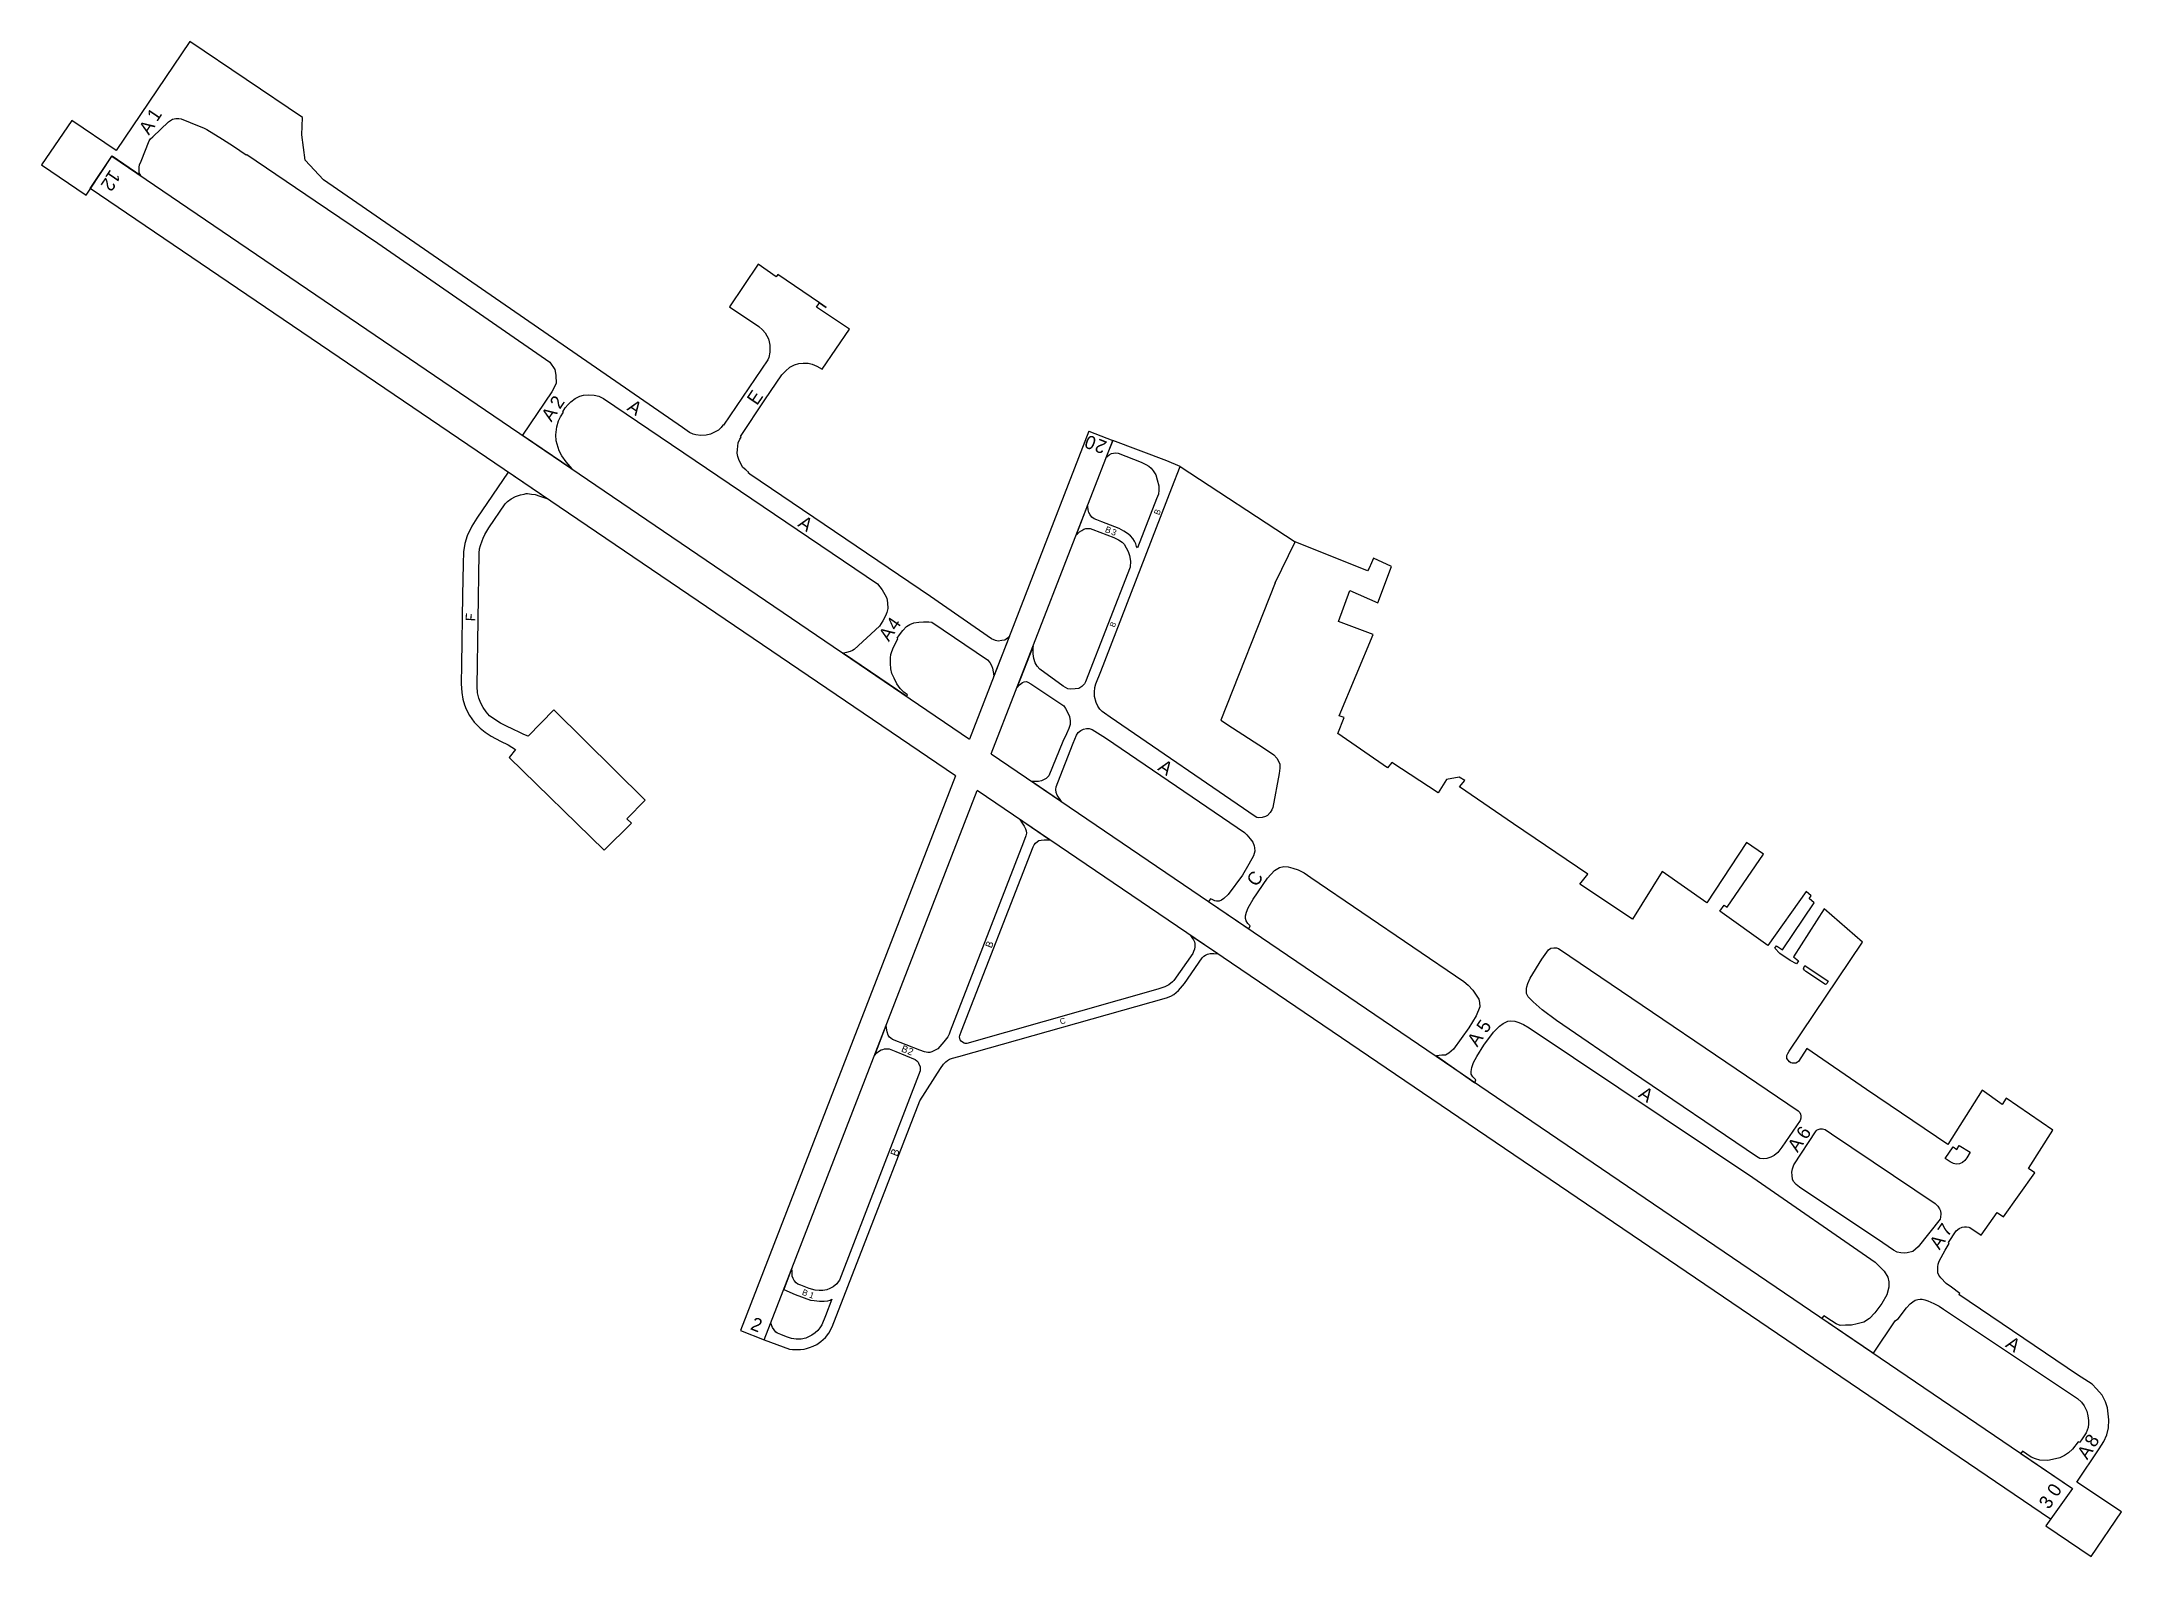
# Model space of a CAD drawing. Extents: x 0.35 to 5.02, y 2.33 to 5.72.
import ezdxf

# ---------------------------------------------------------------- set-up
doc = ezdxf.new("R2010")
doc.units = 0
doc.header["$MEASUREMENT"] = 0

msp = doc.modelspace()

# ---------------------------------------------------------------- linework, layer by layer
at = {"linetype": 'Continuous'}
for p, q in [((2.7012, 4.8515), (2.7546, 4.8308)), ((2.8874, 4.7244), (2.9059, 4.7723)), ((2.9059, 4.7723), (3.1635, 4.6032)), ((3.1189, 4.5114), (3.1635, 4.6032))]:
    msp.add_line(p, q, dxfattribs=at)
at = {"color": 254}
for points in [[(2.0974, 5.1392), (2.0039, 5.2031), (2, 5.1974), (1.9593, 5.226), (1.8954, 5.1307), (1.961, 5.0864), (1.9695, 5.0784), (1.9749, 5.0718), (1.9792, 5.0652), (1.9825, 5.0586), (1.9843, 5.0519), (1.9853, 5.0441), (1.9858, 5.0369), (1.9853, 5.0287), (1.9833, 5.0171), (1.9812, 5.0118), (1.8821, 4.8647), (1.8803, 4.865), (1.8765, 4.8596), (1.8706, 4.854), (1.8614, 4.849), (1.8527, 4.8447), (1.843, 4.843), (1.8308, 4.8421), (1.8196, 4.8433), (1.8135, 4.8452), (1.8056, 4.8485), (1.7897, 4.8599), (0.9844, 5.4147), (0.9436, 5.4593), (0.9363, 5.5157), (0.9378, 5.5545), (0.6848, 5.7249), (0.5194, 5.4806), (0.4201, 5.5478), (0.3524, 5.4489), (0.4524, 5.3809), (0.4613, 5.3944), (0.5104, 5.4686), (0.5751, 5.4247), (0.5714, 5.4307), (0.5709, 5.4372), (0.5715, 5.4435), (0.5722, 5.4486), (0.5757, 5.4569), (0.5933, 5.5022), (0.5948, 5.5047), (0.5968, 5.5069), (0.6017, 5.5112), (0.6371, 5.5451), (0.6456, 5.5507), (0.6532, 5.5525), (0.6603, 5.5524), (0.6653, 5.5517), (0.6853, 5.5439), (0.7171, 5.5307), (0.7232, 5.5275), (0.7578, 5.5061), (0.783, 5.4907), (0.8111, 5.4714), (0.8128, 5.4718), (0.9663, 5.3679), (1.1062, 5.2733), (1.4922, 5.0062), (1.5035, 4.9901), (1.5055, 4.9774), (1.5062, 4.9586), (1.4971, 4.9395), (1.4313, 4.8426), (1.5427, 4.7669), (1.5292, 4.7829), (1.5189, 4.7961), (1.5132, 4.8072), (1.5087, 4.8222), (1.5065, 4.8301), (1.5054, 4.8436), (1.508, 4.8614), (1.5119, 4.8747), (1.5158, 4.8839), (1.5228, 4.894), (1.5216, 4.8951), (1.5267, 4.9036), (1.533, 4.9115), (1.5397, 4.9177), (1.5492, 4.925), (1.5592, 4.9301), (1.5674, 4.9323), (1.5793, 4.9328), (1.592, 4.9323), (1.6022, 4.9297), (1.6124, 4.9246), (1.6379, 4.9079), (2.2271, 4.5092), (2.2374, 4.496), (2.2438, 4.4853), (2.2479, 4.4774), (2.2495, 4.4671), (2.2503, 4.4544), (2.2482, 4.4454), (2.2451, 4.4375), (2.2394, 4.4267), (2.2314, 4.4147), (2.1749, 4.3621), (2.1712, 4.3601), (2.1656, 4.3576), (2.1577, 4.3552), (2.1507, 4.3538), (2.2927, 4.2574), (2.2946, 4.2604), (2.2865, 4.2664), (2.2781, 4.2751), (2.2707, 4.2855), (2.2642, 4.2981), (2.2593, 4.3086), (2.2571, 4.3186), (2.2565, 4.3308), (2.2562, 4.3432), (2.2571, 4.3507), (2.2592, 4.3574), (2.2632, 4.3674), (2.2725, 4.3858), (2.2711, 4.3874), (2.2763, 4.395), (2.2842, 4.4046), (2.2925, 4.4134), (2.2996, 4.4185), (2.3085, 4.4216), (2.3196, 4.4234), (2.33, 4.4243), (2.3421, 4.4244), (2.3493, 4.4232), (2.4735, 4.3388), (2.4789, 4.3333), (2.4826, 4.3261), (2.485, 4.32), (2.4868, 4.3123), (2.4874, 4.3073), (2.488, 4.3013), (2.5236, 4.3931), (2.5184, 4.3879), (2.5129, 4.3829), (2.5061, 4.3822), (2.4979, 4.3811), (2.4915, 4.3821), (2.4829, 4.3857), (2.3462, 4.4806), (1.9407, 4.7554), (1.9373, 4.758), (1.9383, 4.7592), (1.9315, 4.7647), (1.9254, 4.7704), (1.9206, 4.7783), (1.916, 4.7882), (1.9142, 4.795), (1.9126, 4.8021), (1.9129, 4.8104), (1.9137, 4.8177), (1.9149, 4.8258), (1.9186, 4.8339), (1.9214, 4.8385), (1.9201, 4.8393), (1.9744, 4.9216), (2.0126, 4.9776), (2.0211, 4.9863), (2.0307, 4.9948), (2.0407, 5.0005), (2.0507, 5.0032), (2.0601, 5.0042), (2.0715, 5.0038), (2.0806, 5.0018), (2.091, 4.9975), (2.1027, 4.9906), (2.1646, 5.0799), (2.0903, 5.1293), (2.0974, 5.1392)], [(2.0974, 5.1392), (2.1122, 5.129), (2.0974, 5.1393), (2.0974, 5.1392)], [(2.9059, 4.7723), (2.8757, 4.7851), (2.7546, 4.8308), (2.7394, 4.7918), (2.7418, 4.7942), (2.7468, 4.7986), (2.7522, 4.8014), (2.7564, 4.8026), (2.7618, 4.8029), (2.7672, 4.8021), (2.8184, 4.7818), (2.829, 4.777), (2.8357, 4.7731), (2.8406, 4.7689), (2.8453, 4.7626), (2.851, 4.7535), (2.8547, 4.7424), (2.8579, 4.7289), (2.8582, 4.7197), (2.8572, 4.7107), (2.8529, 4.7001), (2.8105, 4.5899), (2.8082, 4.593), (2.8064, 4.599), (2.8036, 4.6052), (2.7999, 4.6107), (2.7942, 4.6171), (2.7877, 4.6225), (2.7796, 4.6277), (2.769, 4.6336), (2.7302, 4.6486), (2.719, 4.6525), (2.7129, 4.6552), (2.7079, 4.659), (2.704, 4.664), (2.7011, 4.6694), (2.6996, 4.6753), (2.6987, 4.6828), (2.6984, 4.6859), (2.6726, 4.6194), (2.6746, 4.621), (2.6804, 4.6257), (2.6853, 4.629), (2.6899, 4.6321), (2.6946, 4.6334), (2.699, 4.6334), (2.7044, 4.6332), (2.7103, 4.6311), (2.7575, 4.6129), (2.7676, 4.6081), (2.7757, 4.6031), (2.7802, 4.598), (2.7849, 4.5899), (2.789, 4.5819), (2.7926, 4.5726), (2.7942, 4.56), (2.7936, 4.5466), (2.6937, 4.2894), (2.6911, 4.2851), (2.6853, 4.279), (2.6783, 4.2751), (2.6704, 4.2738), (2.6603, 4.2732), (2.6538, 4.2743), (2.6438, 4.2803), (2.5911, 4.3178), (2.5854, 4.325), (2.5808, 4.3325), (2.5774, 4.342), (2.5761, 4.3524), (2.5759, 4.3699), (2.5397, 4.2765), (2.5456, 4.2828), (2.5521, 4.2884), (2.5564, 4.2899), (2.5615, 4.2903), (2.5645, 4.2892), (2.571, 4.2855), (2.6448, 4.2358), (2.6491, 4.23), (2.6533, 4.2214), (2.6575, 4.2116), (2.659, 4.2021), (2.659, 4.1939), (2.6564, 4.1851), (2.651, 4.1733), (2.6429, 4.1557), (2.6111, 4.079), (2.6054, 4.0729), (2.5982, 4.0694), (2.5947, 4.0677), (2.5882, 4.0664), (2.5742, 4.0661), (2.6397, 4.0217), (2.6304, 4.0358), (2.6282, 4.0419), (2.6274, 4.0486), (2.6279, 4.0543), (2.6314, 4.064), (2.6658, 4.1525), (2.6731, 4.1701), (2.6774, 4.1761), (2.6828, 4.1807), (2.6889, 4.1833), (2.6955, 4.1851), (2.7021, 4.1851), (2.7085, 4.1829), (2.7382, 4.1644), (2.9331, 4.032), (3.0499, 3.9518), (3.0551, 3.9468), (3.0628, 3.9377), (3.0686, 3.9299), (3.0717, 3.9222), (3.0729, 3.9176), (3.0737, 3.9103), (3.0705, 3.8996), (3.0601, 3.8807), (3.0457, 3.8561), (3.0137, 3.8128), (3.0039, 3.8039), (2.9986, 3.8), (2.9931, 3.7982), (2.9876, 3.7981), (2.9835, 3.7986), (2.9793, 3.8011), (2.9739, 3.8035), (2.9695, 3.7976), (3.06, 3.7362), (3.0633, 3.7428), (3.0574, 3.7478), (3.0538, 3.754), (3.0524, 3.7594), (3.0524, 3.7654), (3.0546, 3.7735), (3.0583, 3.7827), (3.0699, 3.8024), (3.1015, 3.8494), (3.1176, 3.8668), (3.1288, 3.8735), (3.1383, 3.8757), (3.1485, 3.8746), (3.1587, 3.8722), (3.1707, 3.8683), (3.184, 3.8618), (3.199, 3.8514), (3.5418, 3.6181), (3.5521, 3.6096), (3.5621, 3.5985), (3.5686, 3.5897), (3.576, 3.5784), (3.5775, 3.5705), (3.5779, 3.561), (3.5701, 3.5408), (3.5532, 3.5144), (3.5188, 3.466), (3.5082, 3.4576), (3.501, 3.4531), (3.4928, 3.4525), (3.4812, 3.451), (3.5665, 3.3908), (3.5692, 3.3973), (3.5622, 3.404), (3.5587, 3.4103), (3.5583, 3.416), (3.5598, 3.4251), (3.5636, 3.436), (3.5714, 3.4497), (3.5872, 3.475), (3.6084, 3.5042), (3.6221, 3.5181), (3.6303, 3.5235), (3.6408, 3.5288), (3.6478, 3.5296), (3.6568, 3.5288), (3.6658, 3.5261), (3.676, 3.5218), (3.6883, 3.5143), (4.19, 3.1782), (4.4647, 2.9889), (4.4846, 2.9688), (4.4929, 2.9554), (4.4951, 2.9443), (4.4951, 2.9325), (4.4906, 2.9158), (4.4796, 2.896), (4.4636, 2.875), (4.4518, 2.8625), (4.4393, 2.8544), (4.4244, 2.8503), (4.4118, 2.8476), (4.3978, 2.8476), (4.386, 2.8468), (4.3772, 2.8507), (4.3665, 2.8571), (4.3494, 2.8686), (4.3451, 2.8632), (4.4606, 2.7847), (4.5093, 2.8575), (4.5126, 2.8591), (4.5159, 2.8614), (4.5353, 2.8864), (4.5434, 2.8953), (4.549, 2.9001), (4.5547, 2.9033), (4.5603, 2.905), (4.5657, 2.9058), (4.57, 2.9055), (4.5762, 2.9046), (4.5828, 2.9018), (4.5963, 2.8958), (4.6024, 2.8934), (4.6085, 2.8903), (4.6181, 2.8837), (4.9182, 2.6829), (4.9274, 2.6751), (4.9332, 2.6667), (4.9393, 2.6546), (4.9417, 2.6446), (4.9432, 2.634), (4.9432, 2.6261), (4.9424, 2.6181), (4.9378, 2.6064), (4.9278, 2.5908), (4.9232, 2.5842), (4.92, 2.5863), (4.9071, 2.5693), (4.8982, 2.5611), (4.8891, 2.5551), (4.8786, 2.5501), (4.8625, 2.5461), (4.8521, 2.5441), (4.8343, 2.5451), (4.8244, 2.5481), (4.8149, 2.5516), (4.7949, 2.5647), (4.7914, 2.56), (4.9073, 2.4812), (4.8472, 2.3976)], [(1.3986, 4.7596), (1.3286, 4.6565), (1.3171, 4.6386), (1.3068, 4.6171), (1.3016, 4.5997), (1.2989, 4.5814), (1.2979, 4.5541), (1.2967, 4.4843), (1.294, 4.3284), (1.2937, 4.285), (1.2947, 4.2657), (1.2971, 4.2511), (1.301, 4.2381), (1.3047, 4.2285), (1.3121, 4.2143), (1.3229, 4.199), (1.3363, 4.1855), (1.3471, 4.1769), (1.3606, 4.1679), (1.3817, 4.1567), (1.3986, 4.1482), (1.4156, 4.1382), (1.4013, 4.12), (1.6139, 3.9124), (1.6753, 3.9725), (1.6646, 3.9824), (1.7063, 4.0246), (1.5011, 4.2272), (1.444, 4.1679), (1.4336, 4.1719), (1.4236, 4.1765), (1.4105, 4.1829), (1.3936, 4.191), (1.3814, 4.1968), (1.3688, 4.2051), (1.3572, 4.2136), (1.3495, 4.2225), (1.3428, 4.2322), (1.3375, 4.2418), (1.3333, 4.2528), (1.3301, 4.2653), (1.3291, 4.2795), (1.3336, 4.5781), (1.3347, 4.5881), (1.3364, 4.5955), (1.3404, 4.6056), (1.3428, 4.6118), (1.3467, 4.6196), (1.3558, 4.6349), (1.3921, 4.6889), (1.3974, 4.6939), (1.4058, 4.7001), (1.4156, 4.7051), (1.4263, 4.7086), (1.4347, 4.7106), (1.4389, 4.7115), (1.4424, 4.7116), (1.4508, 4.7104), (1.4591, 4.7093), (1.4696, 4.7059), (1.4854, 4.7006), (1.3986, 4.7596)], [(3.0739, 3.9879), (2.7489, 4.2103), (2.7359, 4.2195), (2.731, 4.223), (2.7257, 4.2287), (2.7214, 4.2351), (2.7172, 4.2433), (2.714, 4.2567), (2.714, 4.2668), (2.7146, 4.2768), (2.7167, 4.2853), (2.7279, 4.3125), (2.8874, 4.7244)], [(4.8472, 2.3976), (4.9492, 2.3291), (5.0169, 2.4289), (4.9168, 2.4956), (4.9671, 2.5699), (4.9774, 2.5865), (4.9841, 2.6014), (4.9881, 2.6171), (4.9888, 2.6349), (4.9876, 2.6486), (4.9854, 2.6619), (4.9816, 2.6757), (4.974, 2.6905), (4.961, 2.7046), (4.9511, 2.7149), (4.9181, 2.7365), (4.6524, 2.9164), (4.6543, 2.9182), (4.6356, 2.9324), (4.6242, 2.9411), (4.6121, 2.9536), (4.6071, 2.9596), (4.6051, 2.9651), (4.605, 2.9705), (4.6051, 2.9779), (4.606, 2.9841), (4.6085, 2.9913), (4.6218, 3.0159), (4.6309, 3.0308), (4.629, 3.0328), (4.6467, 3.0593), (4.6529, 3.0643), (4.6597, 3.0669), (4.6647, 3.0682), (4.6694, 3.0682), (4.6747, 3.0674), (4.6767, 3.0667), (4.7025, 3.0489), (4.7381, 3.1), (4.7528, 3.09), (4.8224, 3.189), (4.8083, 3.1986), (4.8631, 3.2843), (4.7585, 3.3562), (4.7492, 3.3422), (4.7046, 3.3742), (4.6275, 3.2524), (4.4451, 3.3761), (4.3115, 3.4679), (4.2924, 3.4386), (4.2904, 3.4367), (4.2869, 3.4348), (4.2835, 3.4345), (4.2782, 3.4351), (4.2758, 3.4353), (4.2724, 3.4375), (4.2696, 3.4413), (4.2669, 3.4453), (4.2665, 3.4472), (4.2669, 3.4518), (4.2691, 3.4568), (4.2719, 3.4614), (4.4365, 3.7057), (4.3505, 3.781), (4.2812, 3.6731), (4.2926, 3.6639), (4.2885, 3.6573), (4.2741, 3.6649), (4.2508, 3.6807), (4.2396, 3.6929), (4.2431, 3.6981), (4.2572, 3.6892), (4.3281, 3.7939), (4.3163, 3.8038), (4.3209, 3.8103), (4.3097, 3.8194), (4.2242, 3.6985), (4.1161, 3.7754), (4.1258, 3.7893), (4.1329, 3.7844), (4.2146, 3.9035), (4.1758, 3.9295), (4.0873, 3.7942), (3.9869, 3.8644), (3.9203, 3.7578), (3.8024, 3.8364), (3.82, 3.8585), (3.6536, 3.9711), (3.5321, 4.0541), (3.5441, 4.0682), (3.5314, 4.0761), (3.5036, 4.0711), (3.4846, 4.041), (3.381, 4.1087), (3.3711, 4.0969), (3.2596, 4.1739), (3.274, 4.2097), (3.2622, 4.2132), (3.3386, 4.396), (3.2607, 4.4246), (3.2867, 4.4946), (3.3493, 4.4665), (3.3799, 4.5479), (3.3393, 4.5672), (3.3353, 4.5565), (3.33, 4.5446), (3.326, 4.5386), (3.1635, 4.6032)], [(3.1189, 4.5114), (2.9973, 4.2034), (3.0236, 4.1867), (3.0948, 4.1403), (3.1163, 4.1261), (3.123, 4.1188), (3.1261, 4.1133), (3.1292, 4.1052), (3.1297, 4.0963), (3.1282, 4.0843), (3.1135, 4.0082), (3.1117, 4.0025), (3.1081, 3.9971), (3.1017, 3.9903), (3.0971, 3.9879), (3.0896, 3.9857), (3.0821, 3.9849), (3.0778, 3.9856), (3.0739, 3.9879)], [(1.9732, 2.8147), (2.03, 2.7939), (2.0368, 2.7932), (2.0468, 2.7931), (2.0547, 2.7929), (2.0628, 2.7937), (2.068, 2.795), (2.0749, 2.7972), (2.0831, 2.8001), (2.0911, 2.8041), (2.1002, 2.8105), (2.1103, 2.8197), (2.1183, 2.8297), (2.1257, 2.8436), (2.1955, 3.0247), (2.3222, 3.3507), (2.3683, 3.4225), (2.3755, 3.4325), (2.3804, 3.438), (2.3839, 3.4405), (2.3886, 3.4439), (2.3956, 3.446), (2.4092, 3.45), (2.8753, 3.5815), (2.8849, 3.5853), (2.8918, 3.5888), (2.9025, 3.5974), (2.916, 3.6135), (2.9554, 3.6712), (2.959, 3.6747), (2.9629, 3.6772), (2.9673, 3.6793), (2.9735, 3.6804), (2.9814, 3.6804), (2.9902, 3.6796), (2.9288, 3.7212), (2.9335, 3.7146), (2.9355, 3.7113), (2.9379, 3.7069), (2.9385, 3.7031), (2.9392, 3.6993), (2.9389, 3.6954), (2.9382, 3.6903), (2.9362, 3.685), (2.934, 3.6803), (2.8921, 3.6204), (2.8886, 3.617), (2.8804, 3.6103), (2.8714, 3.6057), (2.8557, 3.6004), (2.4274, 3.4787), (2.4239, 3.4787), (2.4214, 3.4796), (2.4181, 3.4818), (2.4149, 3.4844), (2.4128, 3.4872), (2.4118, 3.4903), (2.4112, 3.4935), (2.4117, 3.4967), (2.4156, 3.5075), (2.576, 3.92), (2.5786, 3.9244), (2.5816, 3.9282), (2.5856, 3.9316), (2.5892, 3.9337), (2.5945, 3.935), (2.6007, 3.9358), (2.6059, 3.9358), (2.6127, 3.9357), (2.546, 3.981), (2.5514, 3.9725), (2.5557, 3.9663), (2.5593, 3.9603), (2.5607, 3.9554), (2.5611, 3.9504), (2.56, 3.9442), (2.5549, 3.9306), (2.39, 3.5065), (2.3876, 3.4996), (2.3846, 3.4941), (2.3758, 3.4828), (2.3624, 3.4672), (2.3552, 3.4631), (2.3492, 3.4601), (2.3445, 3.4586), (2.3401, 3.4589), (2.3329, 3.4603), (2.3218, 3.4643), (2.261, 3.4882), (2.2569, 3.4907), (2.2542, 3.4931), (2.2513, 3.4978), (2.2489, 3.505), (2.2473, 3.5132), (2.2467, 3.5204), (2.2203, 3.4523), (2.2257, 3.4578), (2.2294, 3.4611), (2.2351, 3.4646), (2.2388, 3.4658), (2.2425, 3.467), (2.2461, 3.4673), (2.25, 3.4673), (2.2536, 3.467), (2.2686, 3.461), (2.3114, 3.4429), (2.3153, 3.4402), (2.318, 3.4371), (2.3201, 3.4328), (2.3225, 3.4271), (2.3231, 3.4231), (2.3231, 3.4177), (2.1416, 2.9486), (2.1387, 2.9443), (2.1357, 2.9403), (2.1275, 2.9332), (2.1203, 2.9296), (2.1133, 2.9266), (2.1046, 2.9253), (2.0962, 2.9249), (2.0873, 2.926), (2.0739, 2.93), (2.0554, 2.9368), (2.0488, 2.9395), (2.0446, 2.9421), (2.0406, 2.9474), (2.0378, 2.9522), (2.0361, 2.9573), (2.0357, 2.9667), (2.0353, 2.975), (2.0169, 2.9274), (2.0425, 2.9165), (2.0772, 2.9035), (2.0851, 2.9025), (2.0969, 2.9013), (2.1074, 2.9014), (2.116, 2.9024), (2.1211, 2.9038), (2.1246, 2.9054), (2.1103, 2.8683), (2.1021, 2.8482), (2.0976, 2.8415), (2.0932, 2.8358), (2.0873, 2.83), (2.0799, 2.8249), (2.0664, 2.8185), (2.056, 2.8163), (2.0447, 2.8158), (2.0346, 2.8175), (2.0233, 2.8212), (2.0101, 2.8262), (2.0027, 2.8294), (1.9992, 2.8321), (1.9954, 2.8368), (1.9915, 2.8425), (1.9877, 2.8522)], [(4.255, 3.2462), (4.2464, 3.2349), (4.2379, 3.2279), (4.231, 3.2242), (4.2219, 3.2214), (4.2142, 3.2205), (4.2057, 3.2211), (4.1985, 3.2253), (3.9184, 3.4157), (3.7497, 3.5305), (3.7175, 3.5545), (3.6976, 3.5721), (3.6862, 3.5835), (3.6828, 3.5907), (3.6825, 3.5955), (3.6828, 3.6019), (3.6835, 3.6062), (3.6855, 3.6131), (3.691, 3.6254), (3.7171, 3.6679), (3.7324, 3.689), (3.7371, 3.6926), (3.7441, 3.6934), (3.7497, 3.6934), (3.7546, 3.6918), (3.7796, 3.6749), (4.2917, 3.3278), (4.2954, 3.3243), (4.2969, 3.3205), (4.2979, 3.3164), (4.2979, 3.3118), (4.2961, 3.3065), (4.255, 3.2462)], [(4.3072, 3.6535), (4.3593, 3.6186), (4.3562, 3.6132), (4.3547, 3.6117), (4.3535, 3.6115), (4.3089, 3.6406), (4.3063, 3.6431), (4.3043, 3.6463), (4.3047, 3.6486), (4.3072, 3.6535)], [(4.6104, 3.0848), (4.5613, 3.0229), (4.5494, 3.0129), (4.5365, 3.0096), (4.5297, 3.0086), (4.5225, 3.0094), (4.5143, 3.0115), (4.506, 3.0159), (4.4821, 3.0322), (4.2953, 3.1565), (4.2878, 3.163), (4.2818, 3.1696), (4.2792, 3.1746), (4.2783, 3.1833), (4.2781, 3.1907), (4.2793, 3.1981), (4.282, 3.2068), (4.3323, 3.2833), (4.3349, 3.2853), (4.3411, 3.2874), (4.3469, 3.2874), (4.3526, 3.2858), (4.3665, 3.2764), (4.599, 3.1204), (4.6051, 3.1139), (4.6086, 3.1086), (4.6113, 3.1039), (4.6121, 3.0974), (4.6109, 3.0897), (4.6104, 3.0848)], [(4.6533, 3.2505), (4.6775, 3.235), (4.6699, 3.2225), (4.6657, 3.2167), (4.6607, 3.2125), (4.654, 3.2094), (4.6463, 3.2086), (4.6407, 3.2101), (4.6332, 3.214), (4.6218, 3.2214), (4.6394, 3.2476), (4.6479, 3.2415), (4.6533, 3.2505)]]:
    msp.add_lwpolyline(points, dxfattribs=at)
at = {"color": 0}
for points in [[(2.4018, 4.0789), (0.461, 5.3958), (0.5101, 5.4683), (2.4338, 4.1615)], [(2.7012, 4.8515), (2.4338, 4.1615)], [(2.4824, 4.1285), (2.7546, 4.8308)], [(2.4824, 4.1285), (4.9073, 2.4812)], [(2.4018, 4.0789), (1.9199, 2.8353), (1.9732, 2.8147), (2.4504, 4.0459)], [(4.8578, 2.4123), (2.4504, 4.0459)]]:
    msp.add_lwpolyline(points, dxfattribs=at)

# ---------------------------------------------------------------- texts
for s, height, rotation, p in [('1', 0.03, 55.8848, (0.6112, 5.5438)), ('A', 0.03, 55.8855, (0.5931, 5.5138)), ('2', 0.03, 235.823, (0.4962, 5.4216)), ('1', 0.03, 235.823, (0.5068, 5.4399)), ('E', 0.03, 55.8856, (1.9569, 4.9077)), ('A', 0.03, 55.8855, (1.4957, 4.8707)), ('2', 0.03, 55.8864, (1.5147, 4.8994)), ('A', 0.03, 325.874, (1.6635, 4.9001)), ('0', 0.03, 158.369, (2.7204, 4.836)), ('2', 0.03, 158.369, (2.7437, 4.8273)), ('B', 0.0134, 68.8316, (2.8588, 4.6624)), ('A', 0.03, 325.872, (2.0467, 4.6398)), ('B', 0.0141, 338.791, (2.7361, 4.6259)), ('3', 0.0141, 338.791, (2.75, 4.6202)), ('F', 0.022, 86.4682, (1.325, 4.4249)), ('4', 0.03, 55.8848, (2.2693, 4.4026)), ('A', 0.03, 55.8855, (2.2525, 4.3784)), ('B', 0.0121, 68.8316, (2.7588, 4.4108)), ('A', 0.03, 325.872, (2.8539, 4.0932)), ('C', 0.03, 55.7948, (3.0775, 3.8285)), ('B', 0.0159, 68.8316, (2.4829, 3.6915)), ('C', 0.0131, 17.7164, (2.6384, 3.5211)), ('A', 0.03, 55.8855, (3.5722, 3.4696)), ('5', 0.03, 55.8864, (3.5931, 3.5003)), ('B', 0.0156, 338.791, (2.2791, 3.4613)), ('2', 0.0156, 338.791, (2.2931, 3.4558)), ('A', 0.03, 325.872, (3.9317, 3.3602)), ('6', 0.03, 55.8848, (4.3102, 3.2616)), ('B', 0.0176, 68.8316, (2.2717, 3.2243)), ('A', 0.03, 55.8855, (4.2906, 3.2331)), ('A', 0.03, 55.8855, (4.6089, 3.0148)), ('7', 0.03, 55.8864, (4.6274, 3.0438)), ('B', 0.0135, 338.791, (2.0566, 2.9162)), ('1', 0.0135, 338.792, (2.0726, 2.9101)), ('2', 0.03, 338.704, (1.9401, 2.8388)), ('A', 0.03, 325.872, (4.7549, 2.8001)), ('A', 0.03, 55.8855, (4.9402, 2.5443)), ('8', 0.03, 55.8848, (4.9567, 2.5714)), ('0', 0.03, 55.8229, (4.8726, 2.4606)), ('3', 0.03, 55.8229, (4.8544, 2.4331))]:
    msp.add_text(s, height=height, rotation=rotation, dxfattribs=at).set_placement(p)

doc.saveas('drawing.dxf')
